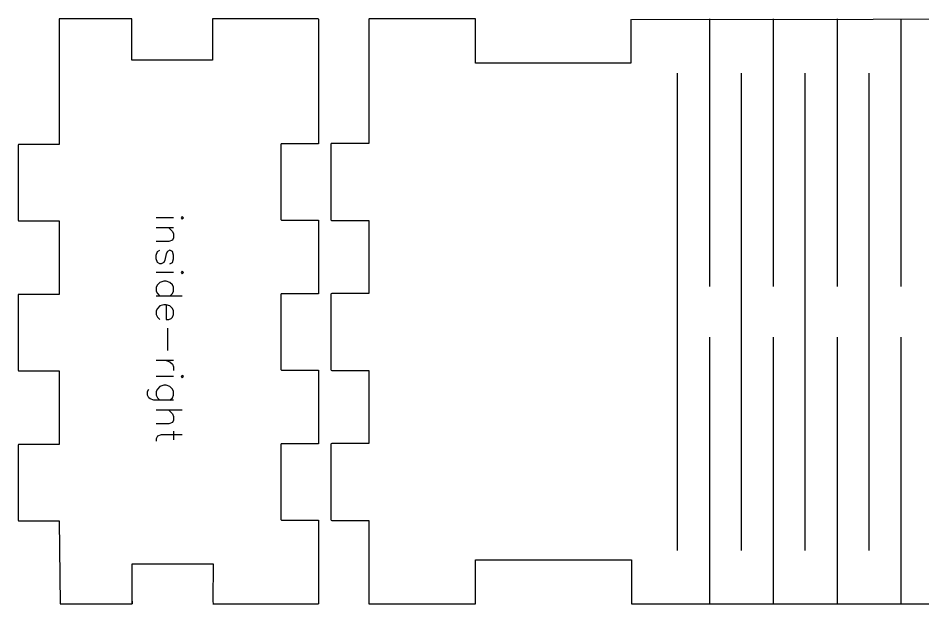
# Model space of a CAD drawing. Extents: x 5 to 365, y 4 to 206.
# Drawn here: x 5 to 130.4, y 5 to 86.2 of the extents above; entities that cross this region are included whole.
import ezdxf

# ---------------------------------------------------------------- set-up
doc = ezdxf.new("R2010")
doc.units = 0
doc.layers.add('Your_Design', color=7, linetype='CONTINUOUS')

msp = doc.modelspace()

# ---------------------------------------------------------------- linework, layer by layer
at = {"layer": 'Your_Design', "color": 5}
for points in [[(10.708993, 86.100991), (10.709264, 82.417179)], [(20.759318, 86.101015), (10.708996, 86.101015)], [(31.949415, 86.101026), (31.949415, 80.402324), (31.949415, 80.402324), (31.949415, 80.402324), (20.759413, 80.402324), (20.759413, 86.101026), (20.759413, 86.101026)], [(46.602999, 86.101015), (31.949252, 86.101015)], [(46.602999, 86.076191), (46.60302, 82.517827)], [(68.356614, 79.978017), (68.356392, 86.101015), (53.602618, 86.101015)], [(53.602622, 86.076156), (53.602643, 82.517792)], [(89.898615, 86.004015), (89.898615, 79.978017), (89.898615, 79.978017), (68.356614, 79.978017), (68.356392, 79.978017)], [(257.340612, 86.225017), (90.000614, 85.979018)], [(100.793568, 86.102017), (100.793568, 49.016105)], [(109.633403, 86.102017), (109.633403, 49.016105)], [(118.473273, 86.102017), (118.473273, 49.016105)], [(127.313108, 86.102017), (127.313108, 49.016105)], [(10.709264, 82.409347), (10.709264, 68.7076)], [(46.60302, 82.509996), (46.60302, 68.808248)], [(53.602643, 82.50996), (53.602643, 68.838022)], [(96.37171, 12.426315), (96.37171, 78.586386)], [(105.211545, 12.426315), (105.211545, 78.586386)], [(114.05138, 12.426315), (114.05138, 78.586386)], [(122.891215, 12.426315), (122.891215, 78.586386)], [(5.009995, 68.608011), (5.009995, 58.209991)], [(10.708566, 68.709963), (5.111993, 68.709999)], [(41.40375, 68.709047), (41.40375, 58.310463)], [(46.602322, 68.810612), (41.505251, 68.810612)], [(48.342998, 68.749017), (48.342998, 58.27)], [(53.601944, 68.841021), (48.464999, 68.841021)], [(5.111993, 58.108003), (10.709264, 58.108003), (10.709264, 58.108003), (10.709264, 47.913008), (5.104994, 47.913008)], [(41.505251, 58.208898), (46.60302, 58.208652), (46.60302, 58.208652), (46.60302, 48.013656), (41.505251, 48.013444)], [(48.445, 58.169035), (53.602643, 58.169035), (53.602643, 58.169035), (53.602643, 48.04403), (48.454998, 48.04403)], [(5.009995, 47.810984), (5.009995, 37.413001)], [(41.40375, 47.91188), (41.40375, 37.513296)], [(48.342998, 47.942007), (48.342998, 37.483028)], [(100.793568, 41.996603), (100.793568, 5.005035)], [(109.633403, 41.996603), (109.633403, 5.005035)], [(118.473273, 41.996603), (118.473273, 5.005035)], [(127.313108, 41.996603), (127.313108, 5.005035)], [(5.111993, 37.311012), (10.709264, 37.310977), (10.709264, 37.310977), (10.709264, 27.115982), (5.111993, 27.115982)], [(41.505251, 37.411731), (46.60302, 37.411625), (46.60302, 37.411625), (46.60302, 27.21663), (41.505251, 27.21663)], [(48.454998, 37.382027), (53.602643, 37.382027), (53.602643, 37.382027), (53.602643, 27.247004), (48.454998, 27.247004)], [(5.009995, 27.013994), (5.009995, 16.614987)], [(41.40375, 27.114712), (41.40375, 16.716129)], [(48.342998, 27.145016), (48.342998, 16.686002)], [(5.111993, 16.513986), (10.709264, 16.513986), (10.709264, 16.513986), (10.811267, 5.004999)], [(41.505251, 16.614564), (46.60302, 16.614635), (46.60302, 16.614635), (46.602999, 5.005035)], [(48.454998, 16.585001), (53.602643, 16.585001), (53.602643, 16.585001), (53.602622, 5.005)], [(20.787413, 5.382359), (20.787413, 5.005017), (20.787413, 10.58236), (32.015412, 10.58236), (32.015412, 10.58236), (31.997421, 5.382359), (32.015412, 5.005017)], [(68.356392, 5.005035), (68.356614, 11.101035), (68.356614, 11.101035)], [(68.356695, 11.100929), (89.992616, 11.101035), (89.992616, 11.101035)], [(89.992888, 11.101035), (89.992888, 5.005035)], [(10.811267, 5.005035), (20.787293, 5.005035)], [(31.99723, 5.005035), (46.602999, 5.005035)], [(53.602618, 5.005035), (68.355898, 5.005035)], [(90.000614, 5.005035), (173.723282, 5.005035)]]:
    msp.add_lwpolyline(points, dxfattribs=at)
for points in [[(40.514387, 85.601401)], [(47.513998, 85.601337)]]:
    msp.add_lwpolyline(points, close=True, dxfattribs=at)
at = {"layer": 'Your_Design', "color": 1}
for points in [[(26.553104, 58.527892), (24.145365, 58.527892)], [(26.553104, 57.152042), (24.145365, 57.152042)], [(25.865178, 57.152042), (26.381122, 56.636098), (26.553104, 56.292135), (26.553104, 55.776191), (26.381122, 55.432229), (25.865178, 55.260247), (24.145365, 55.260247)], [(26.03716, 52.164584), (26.381122, 52.336565), (26.553104, 52.852509), (26.553104, 53.368453), (26.381122, 53.884397), (26.03716, 54.056378), (25.693197, 53.884397), (25.521216, 53.540434), (25.349235, 52.680528), (25.177253, 52.336565), (24.833291, 52.164584), (24.661309, 52.164584), (24.317347, 52.336565), (24.145365, 52.852509), (24.145365, 53.368453), (24.317347, 53.884397), (24.661309, 54.056378)], [(26.553104, 50.960714), (24.145365, 50.960714)], [(26.03716, 47.69307), (26.381122, 48.037032), (26.553104, 48.380995), (26.553104, 48.896939), (26.381122, 49.240901), (26.03716, 49.584864), (25.521216, 49.756845), (25.177253, 49.756845), (24.661309, 49.584864), (24.317347, 49.240901), (24.145365, 48.896939), (24.145365, 48.380995), (24.317347, 48.037032), (24.661309, 47.69307)], [(27.756973, 47.69307), (24.145365, 47.69307)], [(25.521216, 46.4892), (25.521216, 44.425425), (25.865178, 44.425425), (26.209141, 44.597406), (26.381122, 44.769387), (26.553104, 45.11335), (26.553104, 45.629294), (26.381122, 45.973257), (26.03716, 46.317219), (25.521216, 46.4892), (25.177253, 46.4892), (24.661309, 46.317219), (24.317347, 45.973257), (24.145365, 45.629294), (24.145365, 45.11335), (24.317347, 44.769387), (24.661309, 44.425425)], [(25.693197, 43.221556), (25.693197, 40.125892)], [(26.553104, 38.750042), (24.145365, 38.750042)], [(25.521216, 38.750042), (26.03716, 38.57806), (26.381122, 38.234098), (26.553104, 37.890135), (26.553104, 37.374191)], [(26.553104, 36.514285), (24.145365, 36.514285)], [(26.03716, 33.24664), (26.381122, 33.590602), (26.553104, 33.934565), (26.553104, 34.450509), (26.381122, 34.794472), (26.03716, 35.138434), (25.521216, 35.310415), (25.177253, 35.310415), (24.661309, 35.138434), (24.317347, 34.794472), (24.145365, 34.450509), (24.145365, 33.934565), (24.317347, 33.590602), (24.661309, 33.24664)], [(26.553104, 33.24664), (23.801403, 33.24664), (23.285459, 33.418621), (23.113478, 33.590602), (22.941496, 33.934565), (22.941496, 34.450509), (23.113478, 34.794472)], [(27.756973, 31.870789), (24.145365, 31.870789)], [(25.865178, 31.870789), (26.381122, 31.354845), (26.553104, 31.010883), (26.553104, 30.494939), (26.381122, 30.150976), (25.865178, 29.978995), (24.145365, 29.978995)], [(26.553104, 28.947107), (26.553104, 27.743238)], [(27.756973, 28.431163), (24.833291, 28.431163), (24.317347, 28.259182), (24.145365, 27.915219), (24.145365, 27.571257)]]:
    msp.add_lwpolyline(points, dxfattribs=at)
for points in [[(27.756973, 58.699873), (27.584992, 58.527892), (27.756973, 58.355911), (27.928954, 58.527892)], [(27.756973, 51.132696), (27.584992, 50.960714), (27.756973, 50.788733), (27.928954, 50.960714)], [(27.756973, 36.686266), (27.584992, 36.514285), (27.756973, 36.342303), (27.928954, 36.514285)]]:
    msp.add_lwpolyline(points, close=True, dxfattribs=at)
at = {"layer": 'Your_Design', "color": 5}
for points in [[(90.000614, 85.979018), (89.945898, 85.978936), (89.899049, 86.062612), (89.899049, 86.00403)], [(5.111993, 68.709999), (5.056992, 68.709999), (5.009995, 68.666572), (5.009995, 68.608011)], [(41.505251, 68.810612), (41.450249, 68.810612), (41.40375, 68.767608), (41.40375, 68.709047)], [(48.464999, 68.841021), (48.409997, 68.841021), (48.342998, 68.807507), (48.342998, 68.749017)], [(5.009995, 58.209991), (5.009995, 58.155276), (5.053492, 58.108003), (5.111993, 58.108003)], [(41.40375, 58.310463), (41.40375, 58.255747), (41.44675, 58.208898), (41.505251, 58.208898)], [(48.342998, 58.27), (48.342998, 58.215284), (48.386499, 58.169035), (48.445, 58.169035)], [(5.104994, 47.913008), (5.049993, 47.913008), (5.004996, 47.869546), (5.004996, 47.810984)], [(41.505251, 48.013444), (41.450249, 48.013444), (41.40375, 47.970441), (41.40375, 47.91188)], [(48.454998, 48.04403), (48.399996, 48.04403), (48.342998, 48.001591), (48.342998, 47.94303)], [(5.009995, 37.413001), (5.009995, 37.358285), (5.053492, 37.311012), (5.111993, 37.311012)], [(41.40375, 37.513296), (41.40375, 37.45858), (41.44675, 37.411731), (41.505251, 37.411731)], [(48.342998, 37.483028), (48.342998, 37.428312), (48.396496, 37.382027), (48.454998, 37.382027)], [(5.111993, 27.115982), (5.056992, 27.115982), (5.009995, 27.072555), (5.009995, 27.013994)], [(41.505251, 27.21663), (41.450249, 27.21663), (41.40375, 27.173626), (41.40375, 27.115065)], [(48.454998, 27.247004), (48.399996, 27.247004), (48.342998, 27.203577), (48.342998, 27.145016)], [(5.009995, 16.614987), (5.009995, 16.560306), (5.053492, 16.513986), (5.111993, 16.513986)], [(41.40375, 16.716129), (41.40375, 16.661448), (41.44675, 16.614564), (41.505251, 16.614564)], [(48.342998, 16.686002), (48.342998, 16.631321), (48.396496, 16.585001), (48.454998, 16.585001)], [(89.992888, 5.005035), (89.992888, 5.005035), (90.000614, 5.005035), (89.992888, 5.005035)]]:
    msp.add_open_spline(points, degree=3, dxfattribs=at)

doc.saveas('drawing.dxf')
